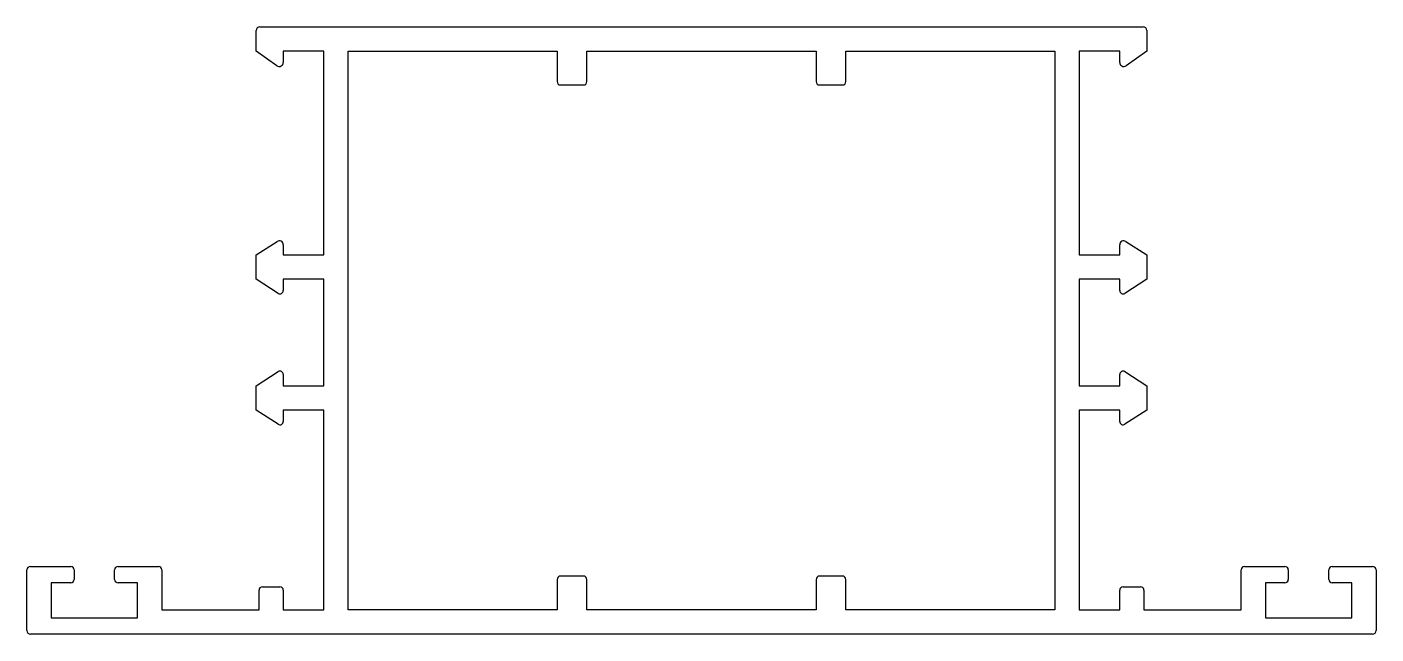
# Model space of a CAD drawing. Extents: x 670.3 to 770.3, y 529.4 to 574.4.
import ezdxf

# ---------------------------------------------------------------- set-up
doc = ezdxf.new("R2010")
doc.units = 0
doc.layers.get('0').update_dxf_attribs({"linetype": 'CONTINUOUS'})

msp = doc.modelspace()

# ---------------------------------------------------------------- linework, layer by layer
for p, q in [((687.323, 572.594), (687.323, 574.144)), ((687.573, 574.394), (753.073, 574.394)), ((753.323, 574.144), (753.323, 572.594)), ((688.851, 571.525), (687.323, 572.594)), ((692.323, 572.594), (689.323, 572.594)), ((689.323, 572.594), (689.323, 571.77)), ((692.323, 557.494), (692.323, 572.594)), ((694.123, 531.194), (694.123, 572.594)), ((694.123, 572.594), (709.623, 572.594)), ((709.623, 572.594), (709.623, 570.344)), ((711.823, 570.344), (711.823, 572.594)), ((711.823, 572.594), (728.823, 572.594)), ((728.823, 572.594), (728.823, 570.344)), ((731.023, 570.344), (731.023, 572.594)), ((731.023, 572.594), (746.523, 572.594)), ((746.523, 572.594), (746.523, 531.194)), ((748.323, 572.594), (748.323, 557.494)), ((751.323, 572.594), (748.323, 572.594)), ((751.323, 571.77), (751.323, 572.594)), ((753.323, 572.594), (751.795, 571.525)), ((709.873, 570.094), (711.573, 570.094)), ((729.073, 570.094), (730.773, 570.094)), ((687.323, 557.494), (688.86, 558.493)), ((689.323, 558.241), (689.323, 557.494)), ((751.323, 557.494), (751.323, 558.241)), ((751.787, 558.493), (753.323, 557.494)), ((687.323, 555.694), (687.323, 557.494)), ((689.323, 557.494), (692.323, 557.494)), ((748.323, 557.494), (751.323, 557.494)), ((753.323, 557.494), (753.323, 555.694)), ((688.937, 554.645), (687.323, 555.694)), ((692.323, 555.694), (689.323, 555.694)), ((689.323, 555.694), (689.323, 554.855)), ((692.323, 547.794), (692.323, 555.694)), ((748.323, 555.694), (748.323, 547.794)), ((751.323, 555.694), (748.323, 555.694)), ((751.323, 554.855), (751.323, 555.694)), ((753.323, 555.694), (751.71, 554.645)), ((687.323, 547.794), (688.937, 548.843)), ((689.323, 548.634), (689.323, 547.794)), ((751.323, 547.794), (751.323, 548.634)), ((751.71, 548.843), (753.323, 547.794)), ((687.323, 545.994), (687.323, 547.794)), ((689.323, 547.794), (692.323, 547.794)), ((748.323, 547.794), (751.323, 547.794)), ((753.323, 547.794), (753.323, 545.994)), ((688.937, 544.945), (687.323, 545.994)), ((692.323, 545.994), (689.323, 545.994)), ((689.323, 545.994), (689.323, 545.155)), ((692.323, 531.194), (692.323, 545.994)), ((748.323, 545.994), (748.323, 531.194)), ((751.323, 545.994), (748.323, 545.994)), ((751.323, 545.155), (751.323, 545.994)), ((753.323, 545.994), (751.71, 544.945)), ((670.323, 529.644), (670.323, 534.144)), ((670.573, 534.394), (673.573, 534.394)), ((673.823, 534.144), (673.823, 533.444)), ((676.823, 533.444), (676.823, 534.144)), ((677.073, 534.394), (680.073, 534.394)), ((680.323, 534.144), (680.323, 531.194)), ((760.323, 531.194), (760.323, 534.144)), ((760.573, 534.394), (763.573, 534.394)), ((763.823, 534.144), (763.823, 533.444)), ((766.823, 533.444), (766.823, 534.144)), ((767.073, 534.394), (770.073, 534.394)), ((770.323, 534.144), (770.323, 529.644)), ((673.573, 533.194), (672.123, 533.194)), ((672.123, 533.194), (672.123, 530.594)), ((678.523, 533.194), (677.073, 533.194)), ((678.523, 530.594), (678.523, 533.194)), ((709.623, 533.444), (709.623, 531.194)), ((711.573, 533.694), (709.873, 533.694)), ((711.823, 531.194), (711.823, 533.444)), ((728.823, 533.444), (728.823, 531.194)), ((730.773, 533.694), (729.073, 533.694)), ((731.023, 531.194), (731.023, 533.444)), ((762.123, 533.194), (762.123, 530.594)), ((763.573, 533.194), (762.123, 533.194)), ((768.523, 533.194), (767.073, 533.194)), ((768.523, 530.594), (768.523, 533.194)), ((687.523, 531.194), (687.523, 532.644)), ((687.773, 532.894), (689.073, 532.894)), ((689.323, 532.644), (689.323, 531.194)), ((751.323, 531.194), (751.323, 532.644)), ((751.573, 532.894), (752.873, 532.894)), ((753.123, 532.644), (753.123, 531.194)), ((680.323, 531.194), (687.523, 531.194)), ((689.323, 531.194), (692.323, 531.194)), ((709.623, 531.194), (694.123, 531.194)), ((728.823, 531.194), (711.823, 531.194)), ((746.523, 531.194), (731.023, 531.194)), ((748.323, 531.194), (751.323, 531.194)), ((753.123, 531.194), (760.323, 531.194)), ((672.123, 530.594), (678.523, 530.594)), ((762.123, 530.594), (768.523, 530.594)), ((770.073, 529.394), (670.573, 529.394))]:
    msp.add_line(p, q)
for centre, radius, start, end in [((687.573, 574.144), 0.25, 90, 180), ((753.073, 574.144), 0.25, 0, 90), ((689.023, 571.77), 0.3, 235.00798, 0), ((751.623, 571.77), 0.3, 180, 304.99202), ((709.873, 570.344), 0.25, 180, 270), ((711.573, 570.344), 0.25, 270, 0), ((729.073, 570.344), 0.25, 180, 270), ((730.773, 570.344), 0.25, 270, 0), ((689.023, 558.241), 0.3, 0, 123.02387), ((751.623, 558.241), 0.3, 56.97613, 180), ((689.073, 554.855), 0.25, 236.97613, 0), ((751.573, 554.855), 0.25, 180, 303.02387), ((689.073, 548.634), 0.25, 0, 123.02387), ((751.573, 548.634), 0.25, 56.97613, 180), ((689.073, 545.155), 0.25, 236.97613, 0), ((751.573, 545.155), 0.25, 180, 303.02387), ((670.573, 534.144), 0.25, 90, 180), ((673.573, 534.144), 0.25, 360, 90), ((677.073, 534.144), 0.25, 90, 180), ((680.073, 534.144), 0.25, 0, 90), ((760.573, 534.144), 0.25, 90, 180), ((763.573, 534.144), 0.25, 0, 90), ((767.073, 534.144), 0.25, 90, 180), ((770.073, 534.144), 0.25, 0, 90), ((673.573, 533.444), 0.25, 270, 360), ((677.073, 533.444), 0.25, 180, 270), ((709.873, 533.444), 0.25, 90, 180), ((711.573, 533.444), 0.25, 0, 90), ((729.073, 533.444), 0.25, 90, 180), ((730.773, 533.444), 0.25, 0, 90), ((763.573, 533.444), 0.25, 270, 0), ((767.073, 533.444), 0.25, 180, 270), ((687.773, 532.644), 0.25, 90, 180), ((689.073, 532.644), 0.25, 0, 90), ((751.573, 532.644), 0.25, 90, 180), ((752.873, 532.644), 0.25, 0, 90), ((670.573, 529.644), 0.25, 180, 270), ((770.073, 529.644), 0.25, 270, 0)]:
    msp.add_arc(centre, radius, start, end)

doc.saveas('drawing.dxf')
